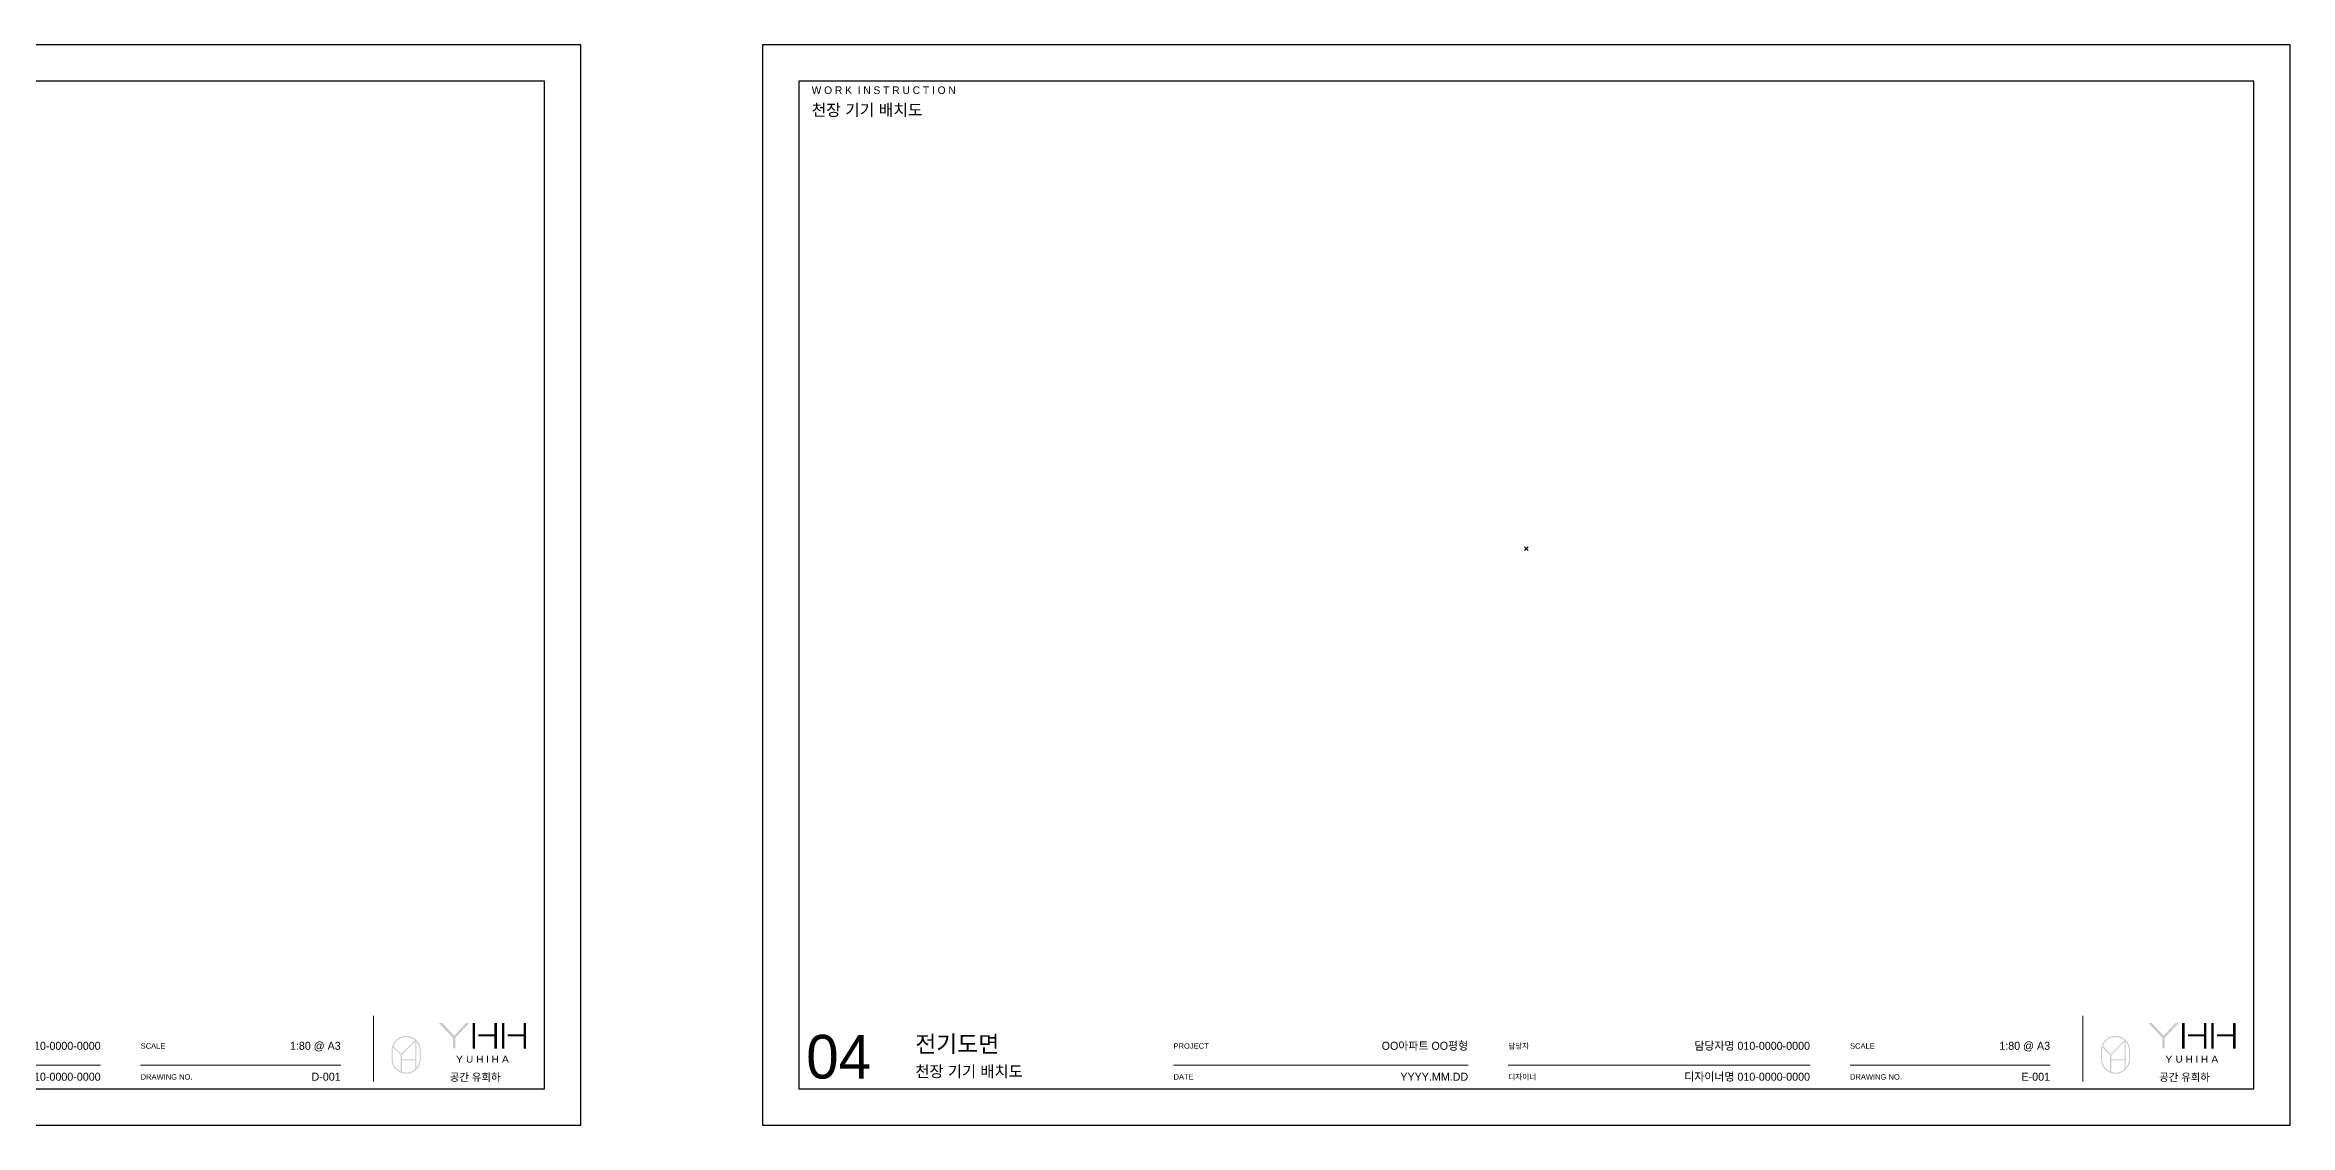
# Model space of a CAD drawing. Header units: millimetres. Extents: x 488786 to 747986, y 25193 to 95000.
# Drawn here: x 585800 to 635186, y 25193 to 48953 of the extents above; entities that cross this region are included whole.
import ezdxf
from ezdxf.enums import TextEntityAlignment as Align

# ---------------------------------------------------------------- set-up
doc = ezdxf.new("R2010")
doc.units = ezdxf.units.MM
doc.layers.get('Defpoints').update_dxf_attribs({"color": 142})
doc.layers.add('12. TXT1', color=132, linetype='Continuous')
doc.layers.add('20. FOR', color=7, linetype='Continuous')
doc.styles.add('YUHIHA_TEXT', font='Pretendard-Regular.ttf')
doc.styles.add('YUHIHA_TEXT_BOLD', font='')
doc.styles.get('YUHIHA_TEXT_BOLD').set_extended_font_data('Pretendard', bold=True)

# ---------------------------------------------------------------- blocks, each defined once
blk = doc.blocks.new('YUHIHA_Sheet_Logo_Symbol')
h = blk.add_hatch(color=7)
h.paths.add_polyline_path([(7.7, 4), (7.69, 3.89), (7.69, 3.78), (7.68, 3.67), (7.67, 3.56), (7.65, 3.45), (7.64, 3.34), (7.62, 3.23), (7.59, 3.13), (7.56, 3.02), (7.53, 2.92), (7.5, 2.82), (7.47, 2.72), (7.43, 2.62), (7.39, 2.52), (7.34, 2.42), (7.29, 2.33), (7.25, 2.23), (7.19, 2.14), (7.14, 2.05), (7.08, 1.96), (7.02, 1.88), (6.96, 1.79), (6.9, 1.71), (6.83, 1.63), (6.83, 8.76), (6.9, 8.68), (6.96, 8.59), (7.02, 8.51), (7.08, 8.42), (7.14, 8.33), (7.19, 8.24), (7.25, 8.15), (7.29, 8.06), (7.34, 7.96), (7.39, 7.87), (7.43, 7.77), (7.47, 7.67), (7.5, 7.57), (7.53, 7.47), (7.56, 7.36), (7.59, 7.26), (7.62, 7.15), (7.64, 7.05), (7.65, 6.94), (7.67, 6.83), (7.68, 6.72), (7.69, 6.61), (7.69, 6.5), (7.7, 6.39), (7.7, 4)], flags=0)
h.paths.add_polyline_path([(2.82, 0.5), (2.82, 3.66), (6.53, 3.66), (6.53, 1.31), (6.44, 1.23), (6.36, 1.16), (6.27, 1.08), (6.18, 1.02), (6.08, 0.95), (5.99, 0.89), (5.89, 0.83), (5.79, 0.77), (5.69, 0.72), (5.59, 0.67), (5.49, 0.62), (5.38, 0.57), (5.27, 0.53), (5.16, 0.49), (5.05, 0.46), (4.94, 0.43), (4.83, 0.4), (4.71, 0.37), (4.6, 0.35), (4.48, 0.34), (4.36, 0.32), (4.24, 0.31), (4.12, 0.31), (4, 0.3), (3.95, 0.3), (3.9, 0.31), (3.85, 0.31), (3.8, 0.31), (3.74, 0.31), (3.69, 0.32), (3.64, 0.32), (3.59, 0.33), (3.54, 0.33), (3.49, 0.34), (3.45, 0.35), (3.4, 0.35), (3.35, 0.36), (3.3, 0.37), (3.25, 0.38), (3.2, 0.39), (3.15, 0.4), (3.11, 0.41), (3.06, 0.43), (3.01, 0.44), (2.96, 0.45), (2.92, 0.47), (2.87, 0.48), (2.82, 0.5)], flags=0)
h.paths.add_polyline_path([(0.3, 4), (0.3, 6.39), (0.3, 6.42), (0.3, 6.46), (0.31, 6.5), (0.31, 6.53), (0.31, 6.57), (0.31, 6.61), (0.31, 6.64), (0.32, 6.68), (0.32, 6.72), (0.32, 6.75), (0.33, 6.79), (0.33, 6.83), (0.34, 6.86), (0.34, 6.9), (0.35, 6.93), (0.35, 6.97), (0.36, 7.01), (0.36, 7.04), (0.37, 7.08), (0.38, 7.11), (0.38, 7.15), (0.39, 7.18), (0.4, 7.22), (0.41, 7.25), (2.52, 5.14), (2.52, 0.61), (2.36, 0.69), (2.2, 0.77), (2.05, 0.86), (1.9, 0.96), (1.76, 1.06), (1.62, 1.17), (1.49, 1.29), (1.37, 1.41), (1.25, 1.54), (1.13, 1.67), (1.02, 1.81), (0.92, 1.96), (0.83, 2.1), (0.74, 2.26), (0.66, 2.42), (0.59, 2.58), (0.52, 2.74), (0.47, 2.91), (0.42, 3.09), (0.38, 3.26), (0.35, 3.44), (0.32, 3.63), (0.31, 3.81), (0.3, 4)], flags=0)
h.paths.add_polyline_path([(4, 10.08), (4.12, 10.08), (4.23, 10.07), (4.34, 10.07), (4.46, 10.05), (4.57, 10.04), (4.68, 10.02), (4.79, 10), (4.9, 9.97), (5, 9.94), (5.11, 9.91), (5.21, 9.88), (5.32, 9.84), (5.42, 9.8), (5.52, 9.75), (5.62, 9.71), (5.71, 9.66), (5.81, 9.61), (5.9, 9.55), (5.99, 9.5), (6.08, 9.44), (6.17, 9.37), (6.26, 9.31), (6.34, 9.24), (6.42, 9.17), (2.67, 5.42), (0.51, 7.59), (0.57, 7.76), (0.65, 7.94), (0.73, 8.11), (0.83, 8.27), (0.93, 8.43), (1.03, 8.59), (1.15, 8.74), (1.27, 8.88), (1.4, 9.01), (1.54, 9.14), (1.68, 9.26), (1.83, 9.38), (1.99, 9.48), (2.15, 9.58), (2.31, 9.67), (2.49, 9.76), (2.66, 9.83), (2.84, 9.89), (3.03, 9.95), (3.21, 10), (3.41, 10.03), (3.6, 10.06), (3.8, 10.08), (4, 10.08)], flags=0)
h.paths.add_polyline_path([(6.59, 9.02), (6.53, 9.08), (6.53, 9.07), (6.54, 9.07), (6.54, 9.07), (6.54, 9.07), (6.54, 9.06), (6.55, 9.06), (6.55, 9.06), (6.55, 9.06), (6.55, 9.05), (6.56, 9.05), (6.56, 9.05), (6.56, 9.05), (6.56, 9.04), (6.57, 9.04), (6.57, 9.04), (6.57, 9.04), (6.57, 9.04), (6.58, 9.03), (6.58, 9.03), (6.58, 9.03), (6.58, 9.03), (6.58, 9.02), (6.59, 9.02), (6.59, 9.02), (6.59, 9.02)], flags=0)
h.paths.add_polyline_path([(2.82, 5.14), (6.53, 8.84), (6.53, 3.97), (2.82, 3.97), (2.82, 5.14)], flags=0)
h.paths.add_polyline_path([(4, 10.39), (3.73, 10.38), (3.46, 10.35), (3.19, 10.3), (2.94, 10.24), (2.69, 10.16), (2.44, 10.07), (2.21, 9.96), (1.98, 9.84), (1.76, 9.7), (1.56, 9.55), (1.36, 9.39), (1.17, 9.21), (1, 9.03), (0.83, 8.83), (0.68, 8.62), (0.55, 8.4), (0.42, 8.18), (0.31, 7.94), (0.22, 7.7), (0.14, 7.45), (0.08, 7.19), (0.04, 6.93), (0.01, 6.66), (0, 6.39), (0, 4), (0.01, 3.73), (0.04, 3.46), (0.08, 3.2), (0.14, 2.94), (0.22, 2.69), (0.31, 2.44), (0.42, 2.21), (0.55, 1.98), (0.68, 1.77), (0.83, 1.56), (1, 1.36), (1.17, 1.17), (1.36, 1), (1.56, 0.83), (1.76, 0.68), (1.98, 0.55), (2.21, 0.42), (2.44, 0.31), (2.69, 0.22), (2.94, 0.14), (3.19, 0.08), (3.46, 0.04), (3.73, 0.01), (4, 0), (4.27, 0.01), (4.54, 0.04), (4.8, 0.08), (5.06, 0.14), (5.31, 0.22), (5.56, 0.31), (5.79, 0.42), (6.02, 0.55), (6.23, 0.68), (6.44, 0.83), (6.64, 1), (6.83, 1.17), (7, 1.36), (7.17, 1.56), (7.32, 1.77), (7.45, 1.98), (7.58, 2.21), (7.69, 2.44), (7.78, 2.69), (7.86, 2.94), (7.92, 3.2), (7.96, 3.46), (7.99, 3.73), (8, 4), (8, 6.39), (7.99, 6.66), (7.96, 6.93), (7.92, 7.19), (7.86, 7.45), (7.78, 7.7), (7.69, 7.94), (7.58, 8.18), (7.45, 8.4), (7.32, 8.62), (7.17, 8.83), (7, 9.03), (6.83, 9.21), (6.64, 9.39), (6.44, 9.55), (6.23, 9.7), (6.02, 9.84), (5.79, 9.96), (5.56, 10.07), (5.31, 10.16), (5.06, 10.24), (4.8, 10.3), (4.54, 10.35), (4.27, 10.38), (4, 10.39)], flags=0)
blk = doc.blocks.new('YUHIHA_Sheet_Logo_Wordmark')
for points in [[(3.86, 3.98), (3.86, 6.89), (0, 10.99), (0.89, 10.99), (4.21, 7.47), (7.55, 10.99), (8.38, 10.99), (4.52, 6.89), (4.52, 3.98), (3.86, 3.98)], [(5.78, 0.79), (5.78, 0.02), (5.55, 0.02), (5.55, 0.79), (4.76, 1.99), (5.04, 1.99), (5.66, 1.04), (6.29, 1.99), (6.57, 1.99), (5.78, 0.79)], [(9.14, 0.39), (9.13, 0.38), (9.12, 0.37), (9.11, 0.35), (9.1, 0.34), (9.09, 0.32), (9.08, 0.31), (9.07, 0.3), (9.06, 0.28), (9.05, 0.27), (9.03, 0.26), (9.02, 0.24), (9.01, 0.23), (9, 0.22), (8.99, 0.21), (8.97, 0.2), (8.96, 0.19), (8.95, 0.18), (8.94, 0.16), (8.92, 0.15), (8.91, 0.14), (8.89, 0.13), (8.88, 0.13), (8.87, 0.12), (8.85, 0.11), (8.84, 0.1), (8.82, 0.09), (8.81, 0.08), (8.79, 0.07), (8.78, 0.07), (8.76, 0.06), (8.74, 0.05), (8.73, 0.05), (8.71, 0.04), (8.7, 0.04), (8.68, 0.03), (8.67, 0.03), (8.65, 0.02), (8.64, 0.02), (8.62, 0.02), (8.61, 0.01), (8.59, 0.01), (8.57, 0.01), (8.56, 0), (8.54, 0), (8.53, 0), (8.51, 0), (8.49, 0), (8.48, 0), (8.46, 0), (8.44, 0), (8.42, 0), (8.41, 0), (8.39, 0), (8.37, 0.01), (8.36, 0.01), (8.34, 0.01), (8.32, 0.01), (8.31, 0.02), (8.29, 0.02), (8.27, 0.03), (8.26, 0.03), (8.24, 0.04), (8.22, 0.04), (8.21, 0.05), (8.19, 0.05), (8.18, 0.06), (8.16, 0.07), (8.15, 0.07), (8.13, 0.08), (8.12, 0.09), (8.1, 0.1), (8.09, 0.11), (8.07, 0.11), (8.06, 0.12), (8.05, 0.13), (8.03, 0.14), (8.02, 0.15), (8, 0.16), (7.99, 0.17), (7.98, 0.18), (7.97, 0.2), (7.95, 0.21), (7.94, 0.22), (7.93, 0.23), (7.92, 0.24), (7.91, 0.25), (7.9, 0.27), (7.89, 0.28), (7.88, 0.29), (7.87, 0.31), (7.86, 0.32), (7.85, 0.33), (7.84, 0.35), (7.83, 0.36), (7.82, 0.38), (7.81, 0.39), (7.8, 0.41), (7.79, 0.42), (7.79, 0.44), (7.78, 0.45), (7.77, 0.47), (7.77, 0.48), (7.76, 0.5), (7.75, 0.52), (7.75, 0.53), (7.74, 0.55), (7.74, 0.57), (7.73, 0.58), (7.73, 0.6), (7.73, 0.62), (7.72, 0.63), (7.72, 0.65), (7.72, 0.67), (7.72, 0.69), (7.71, 0.7), (7.71, 0.72), (7.71, 0.74), (7.71, 0.76), (7.71, 0.77), (7.71, 0.79), (7.71, 1.99), (7.95, 1.99), (7.95, 0.79), (7.95, 0.78), (7.95, 0.77), (7.95, 0.76), (7.95, 0.74), (7.95, 0.73), (7.95, 0.72), (7.96, 0.7), (7.96, 0.69), (7.96, 0.68), (7.96, 0.67), (7.96, 0.66), (7.97, 0.64), (7.97, 0.63), (7.97, 0.62), (7.98, 0.61), (7.98, 0.6), (7.98, 0.59), (7.99, 0.57), (7.99, 0.56), (8, 0.55), (8, 0.54), (8.01, 0.53), (8.01, 0.52), (8.02, 0.51), (8.02, 0.5), (8.03, 0.49), (8.04, 0.48), (8.04, 0.47), (8.05, 0.46), (8.06, 0.45), (8.06, 0.44), (8.07, 0.43), (8.08, 0.42), (8.09, 0.41), (8.09, 0.41), (8.1, 0.4), (8.11, 0.39), (8.12, 0.38), (8.13, 0.37), (8.13, 0.37), (8.14, 0.36), (8.15, 0.35), (8.16, 0.35), (8.17, 0.34), (8.18, 0.33), (8.19, 0.33), (8.2, 0.32), (8.21, 0.31), (8.22, 0.31), (8.23, 0.3), (8.24, 0.3), (8.25, 0.29), (8.26, 0.29), (8.27, 0.28), (8.28, 0.28), (8.29, 0.27), (8.3, 0.27), (8.31, 0.27), (8.32, 0.26), (8.34, 0.26), (8.35, 0.26), (8.36, 0.26), (8.37, 0.25), (8.38, 0.25), (8.39, 0.25), (8.4, 0.25), (8.42, 0.25), (8.43, 0.25), (8.44, 0.24), (8.45, 0.24), (8.46, 0.24), (8.48, 0.24), (8.49, 0.24), (8.5, 0.24), (8.51, 0.24), (8.52, 0.25), (8.53, 0.25), (8.54, 0.25), (8.56, 0.25), (8.57, 0.25), (8.58, 0.25), (8.59, 0.26), (8.6, 0.26), (8.61, 0.26), (8.62, 0.26), (8.63, 0.27), (8.64, 0.27), (8.65, 0.28), (8.66, 0.28), (8.67, 0.28), (8.69, 0.29), (8.7, 0.29), (8.71, 0.3), (8.72, 0.3), (8.73, 0.31), (8.74, 0.31), (8.75, 0.32), (8.76, 0.33), (8.77, 0.33), (8.78, 0.34), (8.79, 0.35), (8.79, 0.35), (8.8, 0.36), (8.81, 0.37), (8.82, 0.38), (8.83, 0.38), (8.84, 0.39), (8.85, 0.4), (8.85, 0.41), (8.86, 0.42), (8.87, 0.43), (8.88, 0.43), (8.88, 0.44), (8.89, 0.45), (8.9, 0.46), (8.91, 0.47), (8.91, 0.48), (8.92, 0.49), (8.93, 0.5), (8.93, 0.51), (8.94, 0.52), (8.94, 0.53), (8.95, 0.54), (8.95, 0.56), (8.96, 0.57), (8.96, 0.58), (8.97, 0.59), (8.97, 0.6), (8.98, 0.61), (8.98, 0.62), (8.98, 0.63), (8.99, 0.65), (8.99, 0.66), (8.99, 0.67), (8.99, 0.68), (9, 0.69), (9, 0.71), (9, 0.72), (9, 0.73), (9, 0.74), (9, 0.76), (9, 0.77), (9, 0.78), (9, 0.79), (9, 1.99), (9.24, 1.99), (9.24, 0.79), (9.24, 0.77), (9.24, 0.76), (9.24, 0.74), (9.24, 0.72), (9.24, 0.7), (9.24, 0.69), (9.24, 0.67), (9.23, 0.65), (9.23, 0.63), (9.23, 0.62), (9.22, 0.6), (9.22, 0.58), (9.21, 0.57), (9.21, 0.55), (9.2, 0.54), (9.2, 0.52), (9.19, 0.5), (9.18, 0.49), (9.18, 0.47), (9.17, 0.46), (9.16, 0.44), (9.15, 0.43), (9.15, 0.41), (9.14, 0.39)], [(12, 0.02), (11.76, 0.02), (11.76, 0.91), (10.72, 0.91), (10.72, 0.02), (10.48, 0.02), (10.48, 1.99), (10.72, 1.99), (10.72, 1.15), (11.76, 1.15), (11.76, 1.99), (12, 1.99), (12, 0.02)], [(13.25, 1.99), (13.48, 1.99), (13.48, 0.02), (13.25, 0.02), (13.25, 1.99)], [(16.25, 0.02), (16.01, 0.02), (16.01, 0.91), (14.97, 0.91), (14.97, 0.02), (14.73, 0.02), (14.73, 1.99), (14.97, 1.99), (14.97, 1.15), (16.01, 1.15), (16.01, 1.99), (16.25, 1.99), (16.25, 0.02)]]:
    blk.add_hatch(color=7).paths.add_polyline_path(points, flags=0)
h = blk.add_hatch(color=7)
h.paths.add_polyline_path([(15.29, 3.91), (15.29, 7.25), (10.89, 7.25), (10.89, 7.86), (15.29, 7.86), (15.29, 10.99), (15.95, 10.99), (15.95, 3.91), (15.29, 3.91)], flags=0)
h.paths.add_polyline_path([(9.31, 10.99), (9.97, 10.99), (9.97, 3.91), (9.31, 3.91), (9.31, 10.99)], flags=0)
h = blk.add_hatch(color=7)
h.paths.add_polyline_path([(23.33, 3.91), (23.33, 7.25), (18.94, 7.25), (18.94, 7.86), (23.33, 7.86), (23.33, 10.99), (24, 10.99), (24, 3.91), (23.33, 3.91)], flags=0)
h.paths.add_polyline_path([(17.36, 10.99), (18.02, 10.99), (18.02, 3.91), (17.36, 3.91), (17.36, 10.99)], flags=0)
h = blk.add_hatch(color=7)
h.paths.add_polyline_path([(18.65, 0.81), (18.29, 1.7), (17.92, 0.81), (18.65, 0.81)], flags=0)
h.paths.add_polyline_path([(19.24, 0.02), (18.98, 0.02), (18.75, 0.57), (17.82, 0.57), (17.59, 0.02), (17.34, 0.02), (18.16, 1.99), (18.42, 1.99), (19.24, 0.02)], flags=0)
blk = doc.blocks.new('YUHIHA_Sheet_A3')
at = {"color": 8, "lineweight": 9}
for p, q in [((363, 12), (363, 30)), ((205, 16.5), (288, 16.5))]:
    blk.add_line(p, q, dxfattribs=at)
at = {"color": 8}
blk.add_lwpolyline([(0, 0), (420, 0), (420, 297), (0, 297)], close=True, dxfattribs=at)
at = {"layer": 'Defpoints'}
for p, q in [((209.5, 158), (210.5, 159)), ((209.5, 159), (210.5, 158))]:
    blk.add_line(p, q, dxfattribs=at)
at = {"layer": 'Defpoints', "color": 7}
blk.add_lwpolyline([(10, 10), (410, 10), (410, 287), (10, 287)], close=True, dxfattribs=at)
for name, p in [('YUHIHA_Sheet_Logo_Wordmark', (381, 17.12)), ('YUHIHA_Sheet_Logo_Symbol', (368, 14.12))]:
    blk.add_blockref(name, p)
at = {"layer": '12. TXT1', "style": 'YUHIHA_TEXT'}
for s, height, p in [('담당자', 1.5, (205, 21)), ('디자이너', 1.5, (205, 12.5)), ('공간 유희하', 2.1, (384, 12.12))]:
    blk.add_text(s, height=height, dxfattribs=at).set_placement(p)
for tag, p, height in [('SHEET', (12, 12.8), 12), ('DRAWING', (42, 13.2), 3.1)]:
    blk.add_attdef(tag, p, '', height=height, dxfattribs=at)
at = {"layer": '12. TXT1', "style": 'YUHIHA_TEXT', "flags": 1}
blk.add_attdef('DRAWING_LABEL', text='', height=2.3, dxfattribs=at).set_placement((288, 25.7), align=Align.RIGHT)
at = {"layer": '12. TXT1', "style": 'YUHIHA_TEXT'}
blk.add_attdef('DRAWING_NO', text='', height=2.2, dxfattribs=at).set_placement((354, 12.2), align=Align.RIGHT)
blk = doc.blocks.new('YUHIHA_Sheet_ProjectInfo')
at = {"color": 8, "lineweight": 9}
for p, q in [((113, 16.5), (194, 16.5)), ((299, 16.5), (354, 16.5))]:
    blk.add_line(p, q, dxfattribs=at)
at = {"layer": '12. TXT1', "style": 'YUHIHA_TEXT'}
for s, p in [('PROJECT', (113, 21)), ('SCALE', (299, 21)), ('DATE', (113, 12.5)), ('DRAWING NO.', (299, 12.5))]:
    blk.add_text(s, height=1.5, dxfattribs=at).set_placement(p)
for s, p in [('OO아파트 OO평형', (194, 20.7)), ('담당자명 010-0000-0000', (288, 20.7)), ('1:80 @ A3', (354, 20.7)), ('YYYY.MM.DD', (194, 12.2)), ('디자이너명 010-0000-0000', (288, 12.2))]:
    blk.add_text(s, height=2.2, dxfattribs=at).set_placement(p, align=Align.RIGHT)
blk = doc.blocks.new('YUHIHA_Sheet_Title_DemolitionServices')
at = {"layer": '12. TXT1', "style": 'YUHIHA_TEXT_BOLD'}
blk.add_text('철거 + 설비', height=4.6, dxfattribs=at).set_placement((42, 20))
blk = doc.blocks.new('YUHIHA_Sheet_Header_03DemolitionServicesPlan')
at = {"layer": '12. TXT1', "style": 'YUHIHA_TEXT'}
blk.add_text('철거 + 설비 시공도', height=3.2, dxfattribs=at).set_placement((13.5, 277.5))
at = {"layer": '20. FOR', "style": 'YUHIHA_TEXT'}
blk.add_text('W O R K  I N S T R U C T I O N', height=2.1, dxfattribs=at).set_placement((13.5, 283.5))
blk = doc.blocks.new('YUHIHA_Sheet_03DemolitionServicesPlan_Standard')
at = {"xscale": 80, "yscale": 80, "zscale": 80}
blk.add_blockref('YUHIHA_Sheet_Header_03DemolitionServicesPlan', (71439, 62237), dxfattribs=at)
at = {"layer": '20. FOR', "xscale": 80, "yscale": 80, "zscale": 80}
blk.add_blockref('YUHIHA_Sheet_A3', (71439, 62237), dxfattribs=at).add_auto_attribs({'SHEET': '03', 'DRAWING': '철거 + 설비 시공도', 'DRAWING_NO': 'D-001'})
for name in ['YUHIHA_Sheet_Title_DemolitionServices', 'YUHIHA_Sheet_ProjectInfo']:
    blk.add_blockref(name, (71439, 62237), dxfattribs=at)
blk = doc.blocks.new('YUHIHA_Sheet_Title_Electrical')
at = {"layer": '12. TXT1', "style": 'YUHIHA_TEXT_BOLD'}
blk.add_text('전기도면', height=4.6, dxfattribs=at).set_placement((42, 20))
blk = doc.blocks.new('YUHIHA_Sheet_Header_04CeilingFixturePlan')
at = {"layer": '12. TXT1', "style": 'YUHIHA_TEXT'}
blk.add_text('천장 기기 배치도', height=3.2, dxfattribs=at).set_placement((13.5, 277.5))
at = {"layer": '20. FOR', "style": 'YUHIHA_TEXT'}
blk.add_text('W O R K  I N S T R U C T I O N', height=2.1, dxfattribs=at).set_placement((13.5, 283.5))
blk = doc.blocks.new('YUHIHA_Sheet_04CeilingFixturePlan_Standard')
at = {"xscale": 80, "yscale": 80, "zscale": 80}
blk.add_blockref('YUHIHA_Sheet_Header_04CeilingFixturePlan', (4239, 38477), dxfattribs=at)
at = {"layer": '20. FOR', "xscale": 80, "yscale": 80, "zscale": 80}
blk.add_blockref('YUHIHA_Sheet_A3', (4239, 38477), dxfattribs=at).add_auto_attribs({'SHEET': '04', 'DRAWING': '천장 기기 배치도', 'DRAWING_NO': 'E-001'})
for name in ['YUHIHA_Sheet_Title_Electrical', 'YUHIHA_Sheet_ProjectInfo']:
    blk.add_blockref(name, (4239, 38477), dxfattribs=at)

msp = doc.modelspace()

# ---------------------------------------------------------------- block references
for name, p in [('YUHIHA_Sheet_03DemolitionServicesPlan_Standard', (492546.9, -37044)), ('YUHIHA_Sheet_04CeilingFixturePlan_Standard', (597346.9, -13284))]:
    msp.add_blockref(name, p)

doc.saveas('drawing.dxf')
